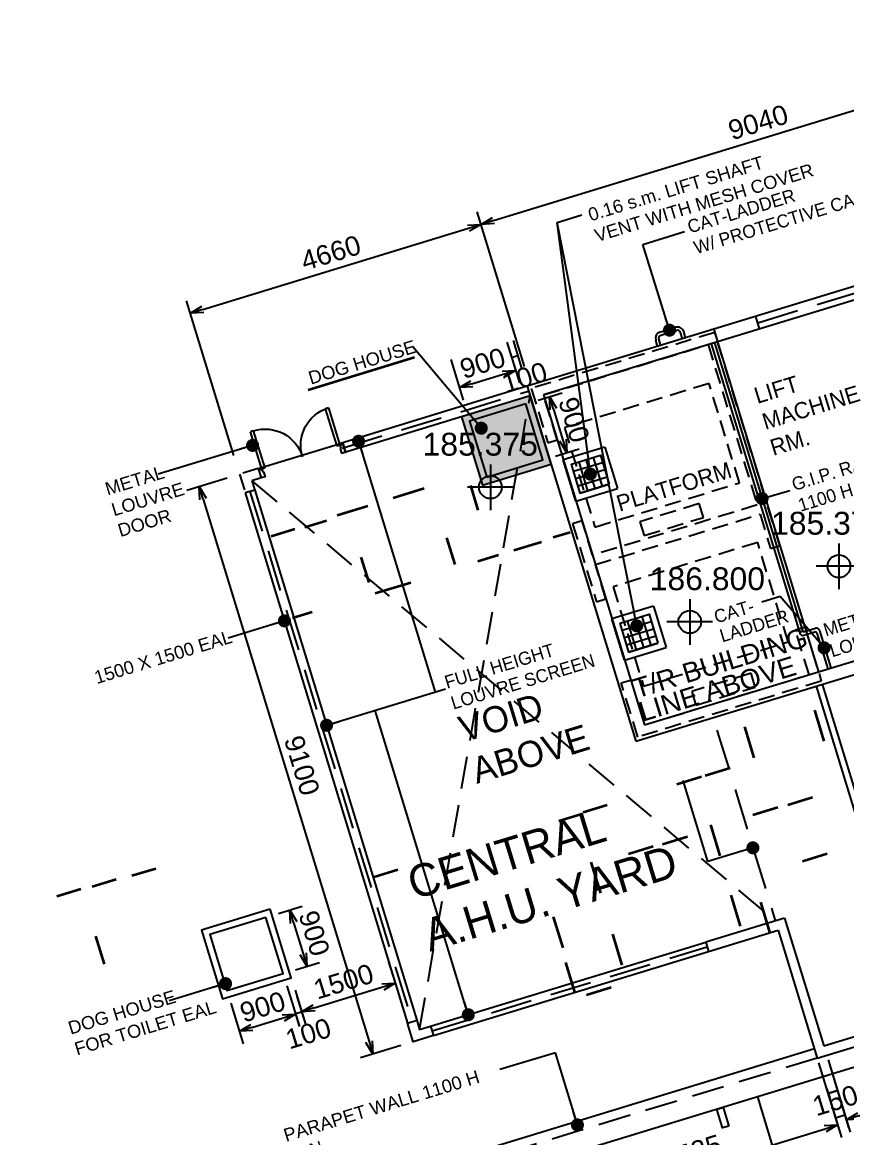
# Model space of a CAD drawing. Header units: millimetres. Extents: x 19735 to 121424, y -888 to 73156.
# Drawn here: x 47541 to 60177, y 45966 to 63067 of the extents above; entities that cross this region are included whole.
import ezdxf

# ---------------------------------------------------------------- set-up
doc = ezdxf.new("R2010")
doc.units = ezdxf.units.MM
doc.header["$LTSCALE"] = 1000
for name, pattern in [('DASHED', [0.75, 0.5, -0.25]), ('HIDDEN', [9.524999999999999, 6.35, -3.175]), ('HIDDENX2', [0.75, 0.5, -0.25])]:
    doc.linetypes.add(name, pattern=pattern)
doc.layers.get('0').update_dxf_attribs({"color": 8})
doc.layers.get('Defpoints').update_dxf_attribs({"color": 8})
doc.layers.add('COL-10(revJ)', color=8, linetype='Continuous', lineweight=35)
for name, color, linetype in [('COL-41 Rev h', 8, 'Continuous'), ('DLN030_2', 8, 'Continuous'), ('DLN032__', 8, 'Continuous'), ('DLN040__', 8, 'Continuous'), ('DLN041__', 8, 'Continuous'), ('DLN210__', 8, 'Continuous'), ('DLN220__', 8, 'Continuous'), ('DLN246__', 8, 'Continuous'), ('DLN280__', 8, 'Continuous'), ('DLN314__', 8, 'Continuous'), ('DLN325__', 8, 'Continuous'), ('DLN661__', 8, 'Continuous'), ('FITDOOR', 8, 'Continuous'), ('geometry', 8, 'Continuous'), ('LEVEL', 8, 'Continuous')]:
    doc.layers.add(name, color=color, linetype=linetype)
doc.styles.add('ROMANS', font='swissl.ttf')
doc.styles.get("Standard").update_dxf_attribs({"font": 'arial.ttf'})
doc.styles.add('SWIS721LT450', font='swissl.ttf')
doc.styles.add('SWIS721LT750', font='swissl.ttf')
doc.dimstyles.new('INTDIM', dxfattribs={"dimscale": 200, "dimtxt": 2.25, "dimasz": 1.5, "dimexe": 1, "dimexo": 0, "dimgap": 1, "dimtad": 1, "dimdec": 0, "dimrnd": 1, "dimzin": 1, "dimdsep": 46, "dimtxsty": 'SWIS721LT450', "dimcen": 1, "dimclrd": 1, "dimclre": 1, "dimclrt": 2, "dimaunit": 1, "dimadec": 3, "dimazin": 0, "dimtfac": 1, "dimtdec": 0, "dimtix": 1, "dimtmove": 2, "dimatfit": 0, "dimldrblk": 'DOT', "dimfxl": 1, "dimtolj": 1, "dimtzin": 0, "dimarcsym": 0})

# ---------------------------------------------------------------- blocks, each defined once
blk = doc.blocks.new('ELEX')
at = {"layer": 'DLN032__'}
for p, q in [((0, 0.5), (0, -0.5)), ((0.5, 0), (-0.5, 0))]:
    blk.add_line(p, q, dxfattribs=at)
blk.add_circle((0, 0), 0.25, dxfattribs=at)
at = {"layer": 'DLN032__', "style": 'ROMANS'}
blk.add_attdef('ELEX', (0.2567988680675626, 0.3535533905960619), '', height=0.5, dxfattribs=at)
blk = doc.blocks.new('DIMARR')
for p, q in [((-0.999999999996362, 0.25), (3.637978807091713e-12, 0)), ((-0.999999999996362, 0), (3.637978807091713e-12, 0)), ((3.637978807091713e-12, 0), (-0.999999999996362, -0.25))]:
    blk.add_line(p, q)
blk = doc.blocks.new('*D131')
at = {"layer": 'Defpoints', "color": 0, "transparency": 16777216}
for p in [(69425.44476593159, 70611.47818491826), (20952.22600463938, 56263.88471409783), (21084.23935200217, 55832.08851117816)]:
    blk.add_point(p, dxfattribs=at)
at = {"layer": 'DLN030_2', "lineweight": -2, "transparency": 16777216}
for p, q in [((69366.97042498992, 70802.73913611175), (69234.95707785134, 71234.53533829805)), ((69102.17046759953, 70984.8000461629), (21143.48695583286, 56322.35905503949)), ((21025.7650110605, 56023.34946237165), (20893.75166369771, 56455.14566529131))]:
    blk.add_line(p, q, dxfattribs=at)
at = {"layer": 'DLN030_2', "lineweight": -2, "transparency": 16777216, "xscale": 200, "yscale": 200, "zscale": 200}
for p, rotation in [((69293.43141879301, 71043.27438710457), 16.9999999991377), ((20952.22600463938, 56263.88471409783), 196.9999999991377)]:
    blk.add_blockref('DIMARR', p, dxfattribs=dict(at, rotation=rotation))
at = {"layer": 'DLN030_2', "transparency": 16777216, "insert": (45048.51508901232, 63896.64845802428), "char_height": 300, "attachment_point": 5, "rotation": 16.999999999137714, "style": 'SWIS721LT450'}
blk.add_mtext('\\A1;50550', dxfattribs=at)
blk = doc.blocks.new('*D86')
at = {"layer": 'Defpoints', "color": 0, "linetype": 'ByBlock', "transparency": 16777216}
for p in [(50871.23814867171, 56138.38143704597), (53531.82066166865, 47436.00815771626), (52913.5396672943, 47246.98068797326)]:
    blk.add_point(p, dxfattribs=at)
at = {"layer": 'DLN030_2', "linetype": 'ByBlock', "lineweight": -2, "transparency": 16777216}
for p, q in [((50679.97719747909, 56079.90709610142), (50061.69620310474, 55890.87962635844)), ((50311.43149524191, 55758.09301611038), (52855.06532634975, 47438.24163916588)), ((53340.55971047604, 47377.53381677172), (52722.27871610169, 47188.50634702873))]:
    blk.add_line(p, q, dxfattribs=at)
at = {"layer": 'DLN030_2', "linetype": 'ByBlock', "lineweight": -2, "transparency": 16777216, "xscale": 200, "yscale": 200, "zscale": 200}
for p, rotation in [((50252.95715429736, 55949.35396730297), 106.9999999999989), ((52913.5396672943, 47246.98068797326), 286.999999999999)]:
    blk.add_blockref('DIMARR', p, dxfattribs=dict(at, rotation=rotation))
at = {"layer": 'DLN030_2', "linetype": 'ByBlock', "transparency": 16777216, "insert": (51826.31731821781, 51672.48095034565), "char_height": 300, "attachment_point": 5, "rotation": 286.999999999999, "style": 'SWIS721LT450'}
blk.add_mtext('\\A1;9100', dxfattribs=at)
blk = doc.blocks.new('*D87')
at = {"layer": 'Defpoints', "color": 0, "linetype": 'ByBlock', "transparency": 16777216}
for p in [(51538.49088594555, 48483.41028240911), (50677.8166055793, 48220.27574815704), (51728.96095915003, 47860.4107447295)]:
    blk.add_point(p, dxfattribs=at)
at = {"layer": 'DLN030_2', "linetype": 'ByBlock', "lineweight": -2, "transparency": 16777216}
for p, q in [((51596.96522689045, 48292.14933121661), (51787.43530009494, 47669.149793537)), ((50736.2909465242, 48029.01479696455), (50926.76101972869, 47406.01525928492)), ((51059.54762997628, 47655.75055142233), (51537.70000795754, 47801.93640378459))]:
    blk.add_line(p, q, dxfattribs=at)
at = {"layer": 'DLN030_2', "linetype": 'ByBlock', "lineweight": -2, "transparency": 16777216, "xscale": 200, "yscale": 200, "zscale": 200}
for p, rotation in [((51728.96095915003, 47860.4107447295), 17.00000000010698), ((50868.28667878378, 47597.27621047742), 197.000000000107)]:
    blk.add_blockref('DIMARR', p, dxfattribs=dict(at, rotation=rotation))
at = {"layer": 'DLN030_2', "linetype": 'ByBlock', "transparency": 16777216, "insert": (51224.31019625891, 47971.91238502529), "char_height": 300, "attachment_point": 5, "rotation": 17.00000000010698, "style": 'SWIS721LT450'}
blk.add_mtext('\\A1;900', dxfattribs=at)
blk = doc.blocks.new('*D88')
at = {"layer": 'Defpoints', "color": 0, "linetype": 'ByBlock', "transparency": 16777216}
for p in [(51275.35635169347, 49344.08456277534), (51904.01987649089, 48595.16370978216), (51538.49088594555, 48483.41028240909)]:
    blk.add_point(p, dxfattribs=at)
at = {"layer": 'DLN030_2', "linetype": 'ByBlock', "lineweight": -2, "transparency": 16777216}
for p, q in [((51466.61730288596, 49402.55890372024), (51832.1462934313, 49514.31233109332)), ((51699.35968318371, 49264.57703895591), (51845.54553554598, 48786.42466097466)), ((51729.75183713805, 48541.884623354), (52095.28082768338, 48653.63805072707))]:
    blk.add_line(p, q, dxfattribs=at)
at = {"layer": 'DLN030_2', "linetype": 'ByBlock', "lineweight": -2, "transparency": 16777216, "xscale": 200, "yscale": 200, "zscale": 200}
for p, rotation in [((51640.88534223881, 49455.83799014841), 107.0000000001075), ((51904.01987649089, 48595.16370978216), 287.0000000001074)]:
    blk.add_blockref('DIMARR', p, dxfattribs=dict(at, rotation=rotation))
at = {"layer": 'DLN030_2', "linetype": 'ByBlock', "transparency": 16777216, "insert": (52015.52151678667, 49099.81447267326), "char_height": 300, "attachment_point": 5, "rotation": 287.00000000010743, "style": 'SWIS721LT450'}
blk.add_mtext('\\A1;900', dxfattribs=at)
blk = doc.blocks.new('*D89')
at = {"layer": 'Defpoints', "color": 0, "linetype": 'ByBlock', "transparency": 16777216}
for p in [(53097.81566595957, 48855.57453436684), (51663.35853201426, 48417.01697728528), (53256.56683198294, 48336.32286728859)]:
    blk.add_point(p, dxfattribs=at)
at = {"layer": 'DLN030_2', "linetype": 'ByBlock', "lineweight": -2, "transparency": 16777216}
for p, q in [((53156.29000690378, 48664.31358317412), (53315.04117292715, 48145.06191609587)), ((52013.37064923034, 47956.23965115125), (53065.30588079023, 48277.84852634439)), ((51721.83287295846, 48225.75602609257), (51880.58403898183, 47706.50435901433))]:
    blk.add_line(p, q, dxfattribs=at)
at = {"layer": 'DLN030_2', "linetype": 'ByBlock', "lineweight": -2, "transparency": 16777216, "xscale": 200, "yscale": 200, "zscale": 200}
for p, rotation in [((53256.56683198294, 48336.32286728859), 16.99999999989818), ((51822.10969803762, 47897.76531020704), 196.9999999998982)]:
    blk.add_blockref('DIMARR', p, dxfattribs=dict(at, rotation=rotation))
at = {"layer": 'DLN030_2', "linetype": 'ByBlock', "transparency": 16777216, "insert": (52465.02464230319, 48360.11299616992), "char_height": 300, "attachment_point": 5, "rotation": 16.999999999898183, "style": 'SWIS721LT450'}
blk.add_mtext('\\A1;1500', dxfattribs=at)
blk = doc.blocks.new('*D90')
at = {"layer": 'Defpoints', "color": 0, "linetype": 'ByBlock', "transparency": 16777216}
for p in [(51596.96522689046, 48292.14933121661), (51692.59570248656, 48321.38650168882), (51822.10969803842, 47897.7653102077)]:
    blk.add_point(p, dxfattribs=at)
at = {"layer": 'DLN030_2', "linetype": 'ByBlock', "lineweight": -2, "transparency": 16777216}
for p, q in [((51655.43956783502, 48100.888380024), (51784.95356338688, 47677.26718854289)), ((51751.07004343111, 48130.12555049622), (51880.58403898298, 47706.5043590151)), ((51726.47922244233, 47868.52813973549), (51822.10969803842, 47897.7653102077))]:
    blk.add_line(p, q, dxfattribs=at)
at = {"layer": 'DLN030_2', "linetype": 'ByBlock', "transparency": 16777216, "insert": (51924.89954098658, 47561.55488324714), "char_height": 300, "attachment_point": 5, "rotation": 17.000000000001183, "style": 'SWIS721LT450'}
blk.add_mtext('\\A1;100', dxfattribs=at)
blk = doc.blocks.new('*D91')
at = {"layer": 'Defpoints', "color": 0, "linetype": 'ByBlock', "transparency": 16777216}
for p in [(54572.77318584975, 59969.80010130034), (55298.37537142027, 57596.46229277397), (50842.0009782034, 56234.0119126292)]:
    blk.add_point(p, dxfattribs=at)
at = {"layer": 'DLN030_2', "linetype": 'ByBlock', "lineweight": -2, "transparency": 16777216}
for p, q in [((55239.90103047292, 57787.72324396571), (54514.29884490239, 60161.06105249209)), ((50307.65974382462, 58665.82406210295), (54381.51223465801, 59911.32576035298)), ((50783.52663725604, 56425.27286382095), (50057.92445168551, 58798.61067234733))]:
    blk.add_line(p, q, dxfattribs=at)
at = {"layer": 'DLN030_2', "linetype": 'ByBlock', "lineweight": -2, "transparency": 16777216, "xscale": 200, "yscale": 200, "zscale": 200}
for p, rotation in [((54572.77318584975, 59969.80010130034), 17.00000000084227), ((50116.39879263287, 58607.34972115559), 197.0000000008423)]:
    blk.add_blockref('DIMARR', p, dxfattribs=dict(at, rotation=rotation))
at = {"layer": 'DLN030_2', "linetype": 'ByBlock', "transparency": 16777216, "insert": (52270.2723665302, 59531.64381864884), "char_height": 300, "attachment_point": 5, "rotation": 17.000000000842274, "style": 'SWIS721LT450'}
blk.add_mtext('\\A1;4660', dxfattribs=at)
blk = doc.blocks.new('*D92')
at = {"layer": 'Defpoints', "color": 0, "linetype": 'ByBlock', "transparency": 16777216}
for p in [(63217.76817986829, 62612.84031202881), (63943.37036540404, 60239.50250349181), (55298.37537142028, 57596.46229277396)]:
    blk.add_point(p, dxfattribs=at)
at = {"layer": 'DLN030_2', "linetype": 'ByBlock', "lineweight": -2, "transparency": 16777216}
for p, q in [((63884.89602445949, 60430.76345468441), (63159.29383892373, 62804.10126322141)), ((54764.03413707713, 60028.27444225553), (63026.50722867569, 62554.36597108425)), ((55239.90103047572, 57787.72324396657), (54514.29884493996, 60161.06105250357))]:
    blk.add_line(p, q, dxfattribs=at)
at = {"layer": 'DLN030_2', "linetype": 'ByBlock', "lineweight": -2, "transparency": 16777216, "xscale": 200, "yscale": 200, "zscale": 200}
for p, rotation in [((63217.76817986829, 62612.84031202881), 17.00000000000291), ((54572.77318588452, 59969.80010131097), 197.0000000000029)]:
    blk.add_blockref('DIMARR', p, dxfattribs=dict(at, rotation=rotation))
at = {"layer": 'DLN030_2', "linetype": 'ByBlock', "transparency": 16777216, "insert": (58820.95706016888, 61534.38911409186), "char_height": 300, "attachment_point": 5, "rotation": 17.00000000000291, "style": 'SWIS721LT450'}
blk.add_mtext('\\A1;9040', dxfattribs=at)
blk = doc.blocks.new('*D77')
at = {"layer": 'Defpoints', "color": 0, "transparency": 16777216}
for p in [(63657.67798341776, 48518.836785813), (63996.47590622304, 47410.67871286883), (59832.45895956575, 47349.34996692157)]:
    blk.add_point(p, dxfattribs=at)
at = {"layer": 'DLN030_2', "lineweight": -2, "transparency": 16777216}
for p, q in [((63716.15232436233, 48327.57583462039), (64054.95024716762, 47219.41776167623)), ((60362.51783356363, 46299.66623492197), (63805.21495503045, 47352.20437192426)), ((59890.93330051032, 47158.08901572896), (60229.7312233156, 46049.93094278479))]:
    blk.add_line(p, q, dxfattribs=at)
at = {"layer": 'DLN030_2', "lineweight": -2, "transparency": 16777216, "xscale": 200, "yscale": 200, "zscale": 200}
for p, rotation in [((63996.47590622304, 47410.67871286883), 17.00000000000727), ((60171.25688237103, 46241.19189397739), 197.0000000000072)]:
    blk.add_blockref('DIMARR', p, dxfattribs=dict(at, rotation=rotation))
at = {"layer": 'DLN030_2', "transparency": 16777216, "insert": (62009.55277158949, 47069.00421084507), "char_height": 300, "attachment_point": 5, "rotation": 17.000000000007265, "style": 'SWIS721LT450'}
blk.add_mtext('\\A1;4000', dxfattribs=at)
blk = doc.blocks.new('*D79')
at = {"layer": 'Defpoints', "color": 0, "transparency": 16777216}
for p in [(59689.01324617131, 47305.49421121311), (59832.45895956572, 47349.34996692152), (60148.6876184025, 46315.01263012608)]:
    blk.add_point(p, dxfattribs=at)
at = {"layer": 'DLN030_2', "lineweight": -2, "transparency": 16777216}
for p, q in [((59747.48758711589, 47114.23326002052), (60063.71624595267, 46079.89592322506)), ((59890.9333005103, 47158.08901572893), (60207.16195934708, 46123.75167893348)), ((60005.24190500809, 46271.15687441766), (60148.6876184025, 46315.01263012608))]:
    blk.add_line(p, q, dxfattribs=at)
at = {"layer": 'DLN030_2', "transparency": 16777216, "insert": (60002.65113899772, 46536.15365969382), "char_height": 300, "attachment_point": 5, "rotation": 17.000000000008843, "style": 'SWIS721LT450'}
blk.add_mtext('\\A1;150', dxfattribs=at)
blk = doc.blocks.new('*D80')
at = {"layer": 'Defpoints', "color": 0, "transparency": 16777216}
for p in [(59813.27122067828, 46899.06468992982), (60038.77510790371, 46161.47470992055), (55485.9979694148, 45576.08448996251)]:
    blk.add_point(p, dxfattribs=at)
at = {"layer": 'DLN030_2', "lineweight": -2, "transparency": 16777216}
for p, q in [((59871.74556162285, 46707.80373873722), (60097.24944884829, 45970.21375872795)), ((55902.76280783283, 44896.96885089781), (59847.51415671111, 46103.00036897598)), ((55544.47231035937, 45384.82353876991), (55769.97619758481, 44647.23355876064))]:
    blk.add_line(p, q, dxfattribs=at)
at = {"layer": 'DLN030_2', "lineweight": -2, "transparency": 16777216, "xscale": 200, "yscale": 200, "zscale": 200}
for p, rotation in [((60038.77510790371, 46161.47470992055), 17.00000000000844), ((55711.50185664023, 44838.49450995323), 197.0000000000084)]:
    blk.add_blockref('DIMARR', p, dxfattribs=dict(at, rotation=rotation))
at = {"layer": 'DLN030_2', "transparency": 16777216, "insert": (57800.82485956439, 45743.05351735885), "char_height": 300, "attachment_point": 5, "rotation": 17.00000000000845, "style": 'SWIS721LT450'}
blk.add_mtext('\\A1;4525', dxfattribs=at)
blk = doc.blocks.new('DR1CL3')
at = {"layer": 'FITDOOR'}
for p, q in [((0, 0), (0, -37.5)), ((50, 0), (0, 0)), ((50, 0), (50, -50)), ((12, -37.5), (0, -37.5)), ((12, -87.5), (0, -87.5)), ((0, -87.5), (0, -125)), ((62.5, -125), (0, -125)), ((62.5, -50), (50, -50)), ((62.5, -50), (62.5, -125))]:
    blk.add_line(p, q, dxfattribs=at)
blk = doc.blocks.new('DR1CD')
at = {"layer": 'FITDOOR'}
for p, q in [((0, 1), (45, 1)), ((0, 1), (0, 0)), ((45, 0), (45, 1)), ((0, 0), (45, 0))]:
    blk.add_line(p, q, dxfattribs=at)
blk = doc.blocks.new('DR2M')
at = {"layer": 'FITDOOR'}
for centre, start, end in [((0, 0), 0, 90), ((1, 0), 90, 180)]:
    blk.add_arc(centre, 0.5, start, end, dxfattribs=at)
blk = doc.blocks.new('DR1AD')
at = {"layer": 'FITDOOR'}
for p, q in [((-45, 1), (0, 1)), ((-45, 1), (-45, 0)), ((0, 0), (0, 1)), ((-45, 0), (0, 0))]:
    blk.add_line(p, q, dxfattribs=at)
blk = doc.blocks.new('DR1CR3')
at = {"layer": 'FITDOOR'}
for p, q in [((-50, 0), (0, 0)), ((-50, 0), (-50, -50)), ((0, 0), (0, -37.5)), ((-62.5, -50), (-62.5, -125)), ((-62.5, -50), (-50, -50)), ((-62.5, -125), (0, -125)), ((-12, -37.5), (0, -37.5)), ((-12, -87.5), (0, -87.5)), ((0, -87.5), (0, -125))]:
    blk.add_line(p, q, dxfattribs=at)
blk = doc.blocks.new('314')
at = {"layer": 'DLN314__'}
blk.add_lwpolyline([(649.9999999911233, -600), (549.9999999911088, -600), (549.9999999911524, -300), (649.9999999911524, -300)], close=True, dxfattribs=at)
blk = doc.blocks.new('*D23')
at = {"layer": 'Defpoints', "color": 0, "linetype": 'ByBlock', "transparency": 16777216}
for p in [(54910.4524981609, 58352.25529557183), (54049.77821779465, 58089.12076131976), (55100.9225713654, 57729.25575789217)]:
    blk.add_point(p, dxfattribs=at)
at = {"layer": 'DLN030_2', "linetype": 'ByBlock', "lineweight": -2, "transparency": 16777216}
for p, q in [((54968.9268391058, 58160.99434437933), (55159.39691231031, 57537.99480669967)), ((54108.25255873955, 57897.85981012727), (54298.72263194406, 57274.86027244759)), ((54431.50924219165, 57524.595564585), (54909.6616201729, 57670.78141694727))]:
    blk.add_line(p, q, dxfattribs=at)
at = {"layer": 'DLN030_2', "linetype": 'ByBlock', "lineweight": -2, "transparency": 16777216, "xscale": 200, "yscale": 200, "zscale": 200}
for p, rotation in [((55100.9225713654, 57729.25575789217), 17.00000000010698), ((54240.24829099915, 57466.12122364009), 197.000000000107)]:
    blk.add_blockref('DIMARR', p, dxfattribs=dict(at, rotation=rotation))
at = {"layer": 'DLN030_2', "linetype": 'ByBlock', "transparency": 16777216, "insert": (54596.27180847429, 57840.75739818797), "char_height": 300, "attachment_point": 5, "rotation": 17.00000000010698, "style": 'SWIS721LT450'}
blk.add_mtext('\\A1;900', dxfattribs=at)
blk = doc.blocks.new('*D24')
at = {"layer": 'Defpoints', "color": 0, "linetype": 'ByBlock', "transparency": 16777216}
for p in [(55257.36038189426, 57217.57073569734), (55886.02390669165, 56468.64988270417), (55520.49491614634, 56356.8964553311)]:
    blk.add_point(p, dxfattribs=at)
at = {"layer": 'DLN030_2', "linetype": 'ByBlock', "lineweight": -2, "transparency": 16777216}
for p, q in [((55448.62133308676, 57276.04507664225), (55814.15032363207, 57387.79850401531)), ((55681.36371338448, 57138.06321187791), (55827.54956574675, 56659.91083389666)), ((55711.75586733884, 56415.37079627601), (56077.28485788415, 56527.12422364907))]:
    blk.add_line(p, q, dxfattribs=at)
at = {"layer": 'DLN030_2', "linetype": 'ByBlock', "lineweight": -2, "transparency": 16777216, "xscale": 200, "yscale": 200, "zscale": 200}
for p, rotation in [((55622.88937243957, 57329.32416307041), 107.0000000001075), ((55886.02390669165, 56468.64988270417), 287.0000000001074)]:
    blk.add_blockref('DIMARR', p, dxfattribs=dict(at, rotation=rotation))
at = {"layer": 'DLN030_2', "linetype": 'ByBlock', "transparency": 16777216, "insert": (55997.52554698745, 56973.30064559527), "char_height": 300, "attachment_point": 5, "rotation": 287.00000000010743, "style": 'SWIS721LT450'}
blk.add_mtext('\\A1;900', dxfattribs=at)
blk = doc.blocks.new('*D25')
at = {"layer": 'Defpoints', "color": 0, "linetype": 'ByBlock', "transparency": 16777216}
for p in [(54910.45249816131, 58352.25529557196), (55006.08297375739, 58381.49246604416), (55135.59696930927, 57957.87127456302)]:
    blk.add_point(p, dxfattribs=at)
at = {"layer": 'DLN030_2', "linetype": 'ByBlock', "lineweight": -2, "transparency": 16777216}
for p, q in [((54968.92683910586, 58160.99434437935), (55098.44083465773, 57737.3731528982)), ((55064.55731470195, 58190.23151485156), (55194.07131025382, 57766.61032337041)), ((55039.96649371318, 57928.6341040908), (55135.59696930927, 57957.87127456302))]:
    blk.add_line(p, q, dxfattribs=at)
at = {"layer": 'DLN030_2', "linetype": 'ByBlock', "transparency": 16777216, "insert": (55238.38681225748, 57621.66084760248), "char_height": 300, "attachment_point": 5, "rotation": 17.000000000001183, "style": 'SWIS721LT450'}
blk.add_mtext('\\A1;100', dxfattribs=at)

msp = doc.modelspace()

# ---------------------------------------------------------------- hatches: boundary and pattern name
at = {"layer": 'COL-41 Rev h', "linetype": 'ByBlock'}
h = msp.add_hatch(color=256, dxfattribs=at)
h.dxf.hatch_style = 1
h.paths.add_polyline_path([(55323.75368701808, 57342.43838176606), (54271.81845545933, 57020.8295065691), (54593.42733065628, 55968.89427501036), (55645.36256221506, 56290.5031502073)])

# ---------------------------------------------------------------- linework, layer by layer
at = {"layer": 'COL-10(revJ)', "linetype": 'ByBlock'}
for p, q in [((53226.79541496861, 55777.01472068496), (53702.1859213948, 55922.35618417362)), ((54528.9526294323, 55589.36623104839), (54413.59651224288, 55966.6790890156)), ((52366.02901852674, 55508.75913527502), (52836.72807659897, 55652.6662790614)), ((51871.20623453135, 55326.91929763636), (52202.11164425268, 55428.08723404883)), ((51357.51003056434, 55190.23816092709), (51716.3914390928, 55299.95921851934)), ((55676.09764646973, 55170.96283986531), (55937.09184107587, 55250.75677283901)), ((54173.31473210944, 54752.25910295808), (54047.99094014721, 55162.17475605605)), ((55074.51068524802, 54971.76058291111), (55498.61186053422, 55101.42132423879)), ((54523.36623967021, 54803.25881598246), (54840.28364999329, 54900.15019180664)), ((52856.0529594343, 54476.87290740385), (52736.42498162766, 54868.15839185668)), ((52950.92364618047, 54312.32909342601), (53496.22536772904, 54479.04456035563)), ((51680.40609781393, 53934.07867445292), (51983.36429062548, 54026.70228919468)), ((59834.33728717848, 52044.28302292484), (59689.31346521653, 52518.6345707318)), ((58761.46931237903, 51790.67976215536), (58616.44549041709, 52265.03130996232)), ((57571.78895603567, 51385.53084992354), (57951.22063529138, 51501.53475578939)), ((58010.30985910278, 51519.60014445212), (58389.74153835849, 51635.60405031797)), ((59273.90908034692, 51069.57046243596), (59653.34075960262, 51185.57436830182)), ((56139.48613506778, 50956.17043388634), (56505.2133602565, 51067.98446767132)), ((58741.00491689988, 50917.17187436326), (59120.43659615559, 51033.17578022911)), ((55764.99886468648, 50824.97899198159), (56130.7260898752, 50936.79302576656)), ((58238.02739951714, 50286.80653536136), (58093.0035775552, 50761.15808316832)), ((57356.03887787384, 50467.42885102945), (57735.47055712955, 50583.4327568953)), ((56832.77664817222, 50317.97809793131), (57212.20832742793, 50433.98200379717)), ((59500.9325722358, 50206.26048188062), (59880.36425149151, 50322.26438774647)), ((56407.90983617496, 49714.18203737131), (56262.88601421301, 50188.53358517827)), ((49219.05861253887, 49983.53357789851), (49584.78583772758, 50095.34761168349)), ((52933.07005035355, 49966.77587848715), (53298.79727554227, 50078.58991227212)), ((48070.35216501578, 49668.30717366374), (48436.0793902045, 49780.12120744872)), ((48611.51140966489, 49817.62781233154), (48977.23863485361, 49929.44184611651)), ((58551.98182186317, 49207.71688838111), (58406.95799990122, 49682.06843618806)), ((59003.86618014799, 49101.35635767166), (58858.84235818604, 49575.70790547862)), ((55828.88138515224, 48878.82844506348), (55683.85756319029, 49353.17999287043)), ((56736.8795966498, 48609.65582404324), (56591.85577468785, 49084.0073718502)), ((48800.87221029993, 48624.96752827385), (48668.47099870261, 49058.03237791743)), ((56016.4104790289, 48179.80164388183), (55871.38665706695, 48654.15319168878)), ((56187.28243059757, 48155.91173031159), (56566.71410985327, 48271.91563617744))]:
    msp.add_line(p, q, dxfattribs=at)
msp.add_lwpolyline([(51920.00344991904, 57431.92776123175), (53553.06718524011, 57934.28082309058)], dxfattribs=at)
at = {"layer": 'DLN030_2', "linetype": 'ByBlock'}
for points in [[(55323.75368701808, 57342.43838176606), (54271.81845545933, 57020.8295065691), (54593.42733065628, 55968.89427501036), (55645.36256221506, 56290.5031502073)], [(55257.36038189426, 57217.57073569736), (54396.68610152804, 56954.43620144531), (54659.8206357801, 56093.76192107906), (55520.49491614634, 56356.8964553311)], [(51341.74965681728, 49468.95220884405), (50289.81442525853, 49147.34333364708), (50611.42330045548, 48095.40810208835), (51663.35853201426, 48417.01697728529)], [(51275.35635169347, 49344.08456277534), (50414.68207132725, 49080.95002852329), (50677.8166055793, 48220.27574815704), (51538.49088594555, 48483.41028240909)]]:
    msp.add_lwpolyline(points, close=True, dxfattribs=at)
at = {"layer": 'DLN210__'}
for p, q in [((60434.2799389178, 59062.09672031098), (58139.14852453918, 58360.40462899481)), ((60492.75427985923, 58870.83576911744), (58197.622865481, 58169.14367780137)), ((58843.1285758158, 58366.49457849451), (58784.65423487422, 58557.75552968802)), ((55279.79730411062, 57486.21323188989), (52420.45185332892, 56612.0235986965)), ((55323.65305982153, 57342.7675184954), (52464.30760903835, 56468.57788530175)), ((51158.12957539871, 56226.09294853804), (52449.14099594516, 56620.79474992123)), ((52449.1409959483, 56620.79474991114), (52492.99675165706, 56477.3490365184)), ((50958.94966006982, 55851.4900103181), (53444.10915025197, 47722.8995845052)), ((51102.3953734745, 55895.34576599304), (53587.55486365735, 47766.75534017786)), ((59707.11304877348, 52889.79339714038), (61260.40056797945, 47809.21884774942)), ((59802.74352436927, 52919.03056761405), (61356.03104357563, 47838.45601822202)), ((59225.78767226283, 49333.68233555983), (58016.06792548638, 48963.83389284515)), ((59225.78767226277, 49333.6823355598), (59825.14966694913, 47373.2575858211)), ((58059.92368115361, 48820.38817957838), (59126.19771458201, 49146.3808664401)), ((59126.19771458201, 49146.38086644009), (59725.55970926317, 47185.9561167182)), ((53798.76395168401, 47674.47467515652), (58016.0679254452, 48963.83389297286)), ((58016.06792548443, 48963.83389284455), (58059.92368115361, 48820.38817957838)), ((53842.61970735503, 47531.02896175064), (58059.92368115361, 48820.38817957838)), ((59681.70395355475, 47329.40183011266), (26784.82611789951, 37271.81695155098))]:
    msp.add_line(p, q, dxfattribs=at)
at = {"layer": 'DLN210__', "linetype": 'HIDDEN', "ltscale": 0.1}
msp.add_line((58187.68454237389, 52216.11913312841), (59082.34195885532, 49289.82657978532), dxfattribs=at)
at = {"layer": 'DLN210__', "linetype": 'DASHED'}
msp.add_line((59725.55970926317, 47185.95611671823), (26685.23616021352, 37084.5154824481), dxfattribs=at)
at = {"layer": 'DLN210__'}
for points in [[(20200.06459329956, 57270.46479744832), (69354.12904979817, 72298.37042020101), (75640.12070133867, 51737.81816699693), (26486.05624484147, 36709.91254424235)], [(53444.10915026288, 47722.89958446945), (53587.55486365735, 47766.75534017786), (53631.41061935476, 47623.30962681922), (53798.76395168401, 47674.47467515655), (53842.61970735663, 47531.02896175113), (53531.8206616688, 47436.00815771628)]]:
    msp.add_lwpolyline(points, close=True, dxfattribs=at)
at = {"layer": 'DLN220__', "linetype": 'HIDDENX2', "ltscale": 0.5}
for p, q in [((58153.76710977852, 58312.58939118119), (55342.23112723387, 57453.01657933999)), ((59153.67833987849, 55042.02712584988), (58153.76710977852, 58312.58939118119)), ((55529.53259633797, 57353.42662164199), (58054.17715208577, 58125.28792209292)), ((58054.17715209171, 58125.28792207353), (58805.57243319355, 55667.58469923766)), ((55342.23112723387, 57453.01657933999), (55596.59451033339, 56621.03144163926)), ((55740.04022372856, 56664.88719734558), (55529.53259633809, 57353.42662164199)), ((55596.59451033339, 56621.03144163926), (55740.04022372856, 56664.88719734558)), ((51158.12957542502, 56226.09294845193), (50871.23814867016, 56138.38143704551)), ((50871.23814865229, 56138.38143710932), (50958.94966006982, 55851.4900103181)), ((51158.12957539894, 56226.09294853731), (51201.98533110828, 56082.64723514311)), ((51201.98533116204, 56082.64723496918), (51058.53961780226, 56038.79147926916)), ((51058.53961780226, 56038.79147926916), (51102.3953734745, 55895.34576599304)), ((51102.3953734745, 55895.34576599304), (50958.94965999604, 55851.49001029806)), ((58805.57243319355, 55667.58469923766), (56280.92787743999, 54895.72339880615)), ((56120.12343985004, 55421.69101458811), (55976.67772645502, 55377.83525888182)), ((56280.92787743999, 54895.72339880615), (56120.12343985004, 55421.69101458811)), ((56324.7836331484, 54752.27768541168), (58849.42818887952, 55524.13898591665)), ((58849.42818887952, 55524.13898591665), (59010.23262648469, 54998.1713701394)), ((55976.67772645502, 55377.83525888182), (56342.14235735983, 54182.4543139239)), ((56485.5880707536, 54226.31006963438), (56324.7836331484, 54752.27768541168)), ((56342.14235735983, 54182.4543139239), (56485.5880707536, 54226.31006963438)), ((59390.31584264241, 53754.97518739299), (59533.76155603626, 53798.83094310353)), ((59600.82347005287, 53066.43576310284), (59390.31584264241, 53754.97518739299)), ((59533.76155603626, 53798.83094310353), (59788.12494370564, 52966.84580681012)), ((57076.17891432186, 52294.57446259784), (59600.8234700529, 53066.43576310285)), ((56976.58895663852, 52107.27299349351), (56722.22557351754, 52939.25813117748)), ((59788.12494370564, 52966.84580681012), (56976.58895663852, 52107.27299349351))]:
    msp.add_line(p, q, dxfattribs=at)
at = {"layer": 'DLN220__'}
for p, q in [((58149.80760449548, 58154.52508547475), (59499.10304600584, 53741.17864402827)), ((58197.62284176816, 58169.14367054939), (59744.26918799018, 53110.29152020244)), ((58101.99236669707, 58139.90650023936), (59458.59710099695, 53702.65243980168)), ((55991.72409663386, 56183.69670429596), (56436.40580793605, 56319.64954692444)), ((56068.90631385655, 56328.8553428658), (56204.85915659009, 55884.17363135445)), ((56180.07674173439, 56362.84355354917), (56316.02958446795, 55918.16184203781)), ((56291.24716961225, 56396.83176423252), (56427.20001234578, 55952.15005272116)), ((56025.71230732587, 56072.52627638998), (56470.39401862807, 56208.47911901846)), ((56059.70051800062, 55961.35584854028), (56504.38222930282, 56097.30869116876)), ((59010.23262648469, 54998.1713701394), (59153.67833987849, 55042.02712584988)), ((56737.27194371221, 53745.11957660107), (57181.95365501441, 53881.07241922955)), ((56814.45416093491, 53890.27821517091), (56950.40700366844, 53445.59650365956)), ((56925.62458881275, 53924.26642585428), (57061.57743154631, 53479.58471434293)), ((57036.79501669061, 53958.25463653763), (57172.74785942414, 53513.57292502627)), ((56771.26015440423, 53633.94914869509), (57215.94186570642, 53769.90199132358)), ((59521.03092395181, 53669.455787502), (59688.38425663671, 53720.62083595082)), ((59530.31995748323, 53724.58031787843), (59697.67329016812, 53775.74536632722)), ((59719.60116811412, 53704.02250980097), (59887.71490138398, 53154.14727591292)), ((59760.10711312298, 53742.54871402753), (59935.53013918189, 53168.76586114978)), ((56805.24836507898, 53522.77872084539), (57249.93007638118, 53658.73156347387)), ((56722.22557351754, 52939.25813117748), (56865.67128691128, 52983.11388688799))]:
    msp.add_line(p, q, dxfattribs=at)
at = {"layer": 'DLN220__', "linetype": 'DASHED'}
for p, q in [((53631.41061935479, 47623.30962681915), (55323.75368701808, 57342.43838176606)), ((51058.53961780226, 56038.79147926917), (59082.3419588431, 49289.82657982529))]:
    msp.add_line(p, q, dxfattribs=at)
at = {"layer": 'DLN220__', "ltscale": 0.03}
for p, q in [((56468.8109026256, 56555.68762094689), (55832.86823991036, 56361.26043730675)), ((56468.8109026256, 56555.68762094689), (56663.23808626614, 55919.74495823176)), ((56027.29542355052, 55725.31777459096), (55832.86823991036, 56361.26043730675)), ((56402.41759750152, 56430.8199748785), (56538.37044019757, 55986.13826335577)), ((56093.68872867482, 55850.18542065964), (56538.37044019757, 55986.13826335577)), ((56027.29542355052, 55725.31777459096), (56663.23808626614, 55919.74495823176)), ((57214.35874970396, 54117.110493252), (56578.41608698871, 53922.68330961186)), ((57214.35874970396, 54117.110493252), (57408.78593334449, 53481.16783053688)), ((56772.84327062887, 53286.74064689608), (56578.41608698871, 53922.68330961186)), ((57147.96544457988, 53992.24284718362), (57283.91828727593, 53547.56113566089)), ((56839.23657575318, 53411.60829296475), (57283.91828727593, 53547.56113566089)), ((56772.84327062887, 53286.74064689608), (57408.78593334449, 53481.16783053688))]:
    msp.add_line(p, q, dxfattribs=at)
at = {"layer": 'DLN220__', "linetype": 'ByBlock'}
for p, q in [((59725.55970926317, 47185.9561167182), (68332.30251292863, 49817.30145922364)), ((59825.14966694913, 47373.2575858211), (63650.36869079976, 48542.74440471218))]:
    msp.add_line(p, q, dxfattribs=at)
at = {"layer": 'DLN220__'}
for points in [[(56538.37043997679, 55986.13826328803), (56093.68872867462, 55850.18542065957), (55957.73588597869, 56294.86713218244), (56402.41759728083, 56430.81997481087)], [(57283.91828705514, 53547.56113559314), (56839.23657575298, 53411.60829296469), (56703.28373305705, 53856.29000448755), (57147.96544435919, 53992.24284711599)]]:
    msp.add_lwpolyline(points, close=True, dxfattribs=at)
for centre, radius, start, end in [((59506.41233871497, 53717.27102529994), 50, 197.0000003140272, 287.0000000008954), ((59523.01066486481, 53748.4879367774), 25, 197.0000003140272, 287.0000000008954), ((59695.69354925513, 53696.71321705185), 25, 17.00000031402718, 107.0000000008954), ((59712.29187540496, 53727.93012852928), 50, 17.00000031402718, 107.0000000008954)]:
    msp.add_arc(centre, radius, start, end, dxfattribs=at)
at = {"layer": 'DLN246__'}
for p, q in [((57315.63037887508, 58317.76821643128), (57554.7065678659, 58390.86114261173)), ((57330.24896411116, 58269.95297863313), (57569.32515310198, 58343.04590481359)), ((57708.81138440744, 58228.83736188868), (57679.57421393525, 58324.46783748503)), ((57278.47424422314, 58097.27009476639), (57249.23707375095, 58192.90057036274)), ((57326.28948202128, 58111.8886800025), (57297.05231154907, 58207.51915559888)), ((57660.99614660845, 58214.21877665514), (57631.75897613626, 58309.84925225155))]:
    msp.add_line(p, q, dxfattribs=at)
for centre, radius, start, end in [((57344.86754934724, 58222.13774083493), 100, 106.9999999992327, 196.9999999992307), ((57583.94373833809, 58295.2306670154), 100, 16.99999999923076, 106.9999999992327), ((57583.94373833806, 58295.23066701543), 50, 16.99999999923076, 106.9999999992327), ((57344.86754934724, 58222.13774083499), 50, 106.9999999992327, 196.9999999992307)]:
    msp.add_arc(centre, radius, start, end, dxfattribs=at)
at = {"layer": 'DLN280__', "linetype": 'HIDDEN', "ltscale": 0.1}
for p, q in [((58813.8914053499, 58462.1250540753), (60343.97901489412, 58929.91978162059)), ((52442.37973119137, 56540.30074197368), (55301.72518196098, 57414.49037520922)), ((51030.67251677193, 55873.41788815674), (53515.83200695935, 47744.82746232342)), ((53820.69182952032, 47602.75181845384), (58037.9958032994, 48892.11103627563))]:
    msp.add_line(p, q, dxfattribs=at)
at = {"layer": 'DLN280__'}
for p, q in [((58139.14852453982, 58360.40462899283), (55279.79730411062, 57486.21323188989)), ((58139.14852453924, 58360.40462899477), (58197.622865481, 58169.14367780139)), ((58197.62286548167, 58169.14367779933), (55529.53259625168, 57353.42662163979)), ((55279.79730411062, 57486.21323188989), (56943.3923040777, 52044.83917045881)), ((55529.53259625168, 57353.42662163979), (57076.17891432186, 52294.57446259783)), ((57076.17891432183, 52294.57446259781), (61322.17780408835, 53592.70659670693)), ((56943.3923040777, 52044.83917045881), (61380.6521450357, 53401.44564551518))]:
    msp.add_line(p, q, dxfattribs=at)
at = {"layer": 'DLN661__', "linetype": 'HIDDENX2', "ltscale": 0.5}
for points in [[(56317.06714615306, 55328.1860599191), (58533.78157049745, 56005.90367147335), (58067.7410731791, 57530.25345244617), (55851.02664883471, 56852.53584089185)], [(57071.75546562766, 55199.19946990948), (57980.24498378941, 55476.95258939522), (57915.92320874638, 55687.3396357203), (57007.43369058448, 55409.58651623456)], [(57062.61499321698, 52889.60893222466), (59279.32941751713, 53567.3265437654), (58813.28892017911, 55091.67632480268), (56596.57449587896, 54413.95871326196)], [(57867.00650250951, 52598.0505337012), (58775.49602067114, 52875.80365318694), (58711.17424562814, 53086.19069951202), (57802.68472746639, 52808.43758002628)]]:
    msp.add_lwpolyline(points, close=True, dxfattribs=at)
at = {"layer": 'geometry', "linetype": 'Continuous'}
msp.add_line((58809.14412895041, 46592.11825137502), (59576.64958171612, 44081.72103149551), dxfattribs=at)

# ---------------------------------------------------------------- block references
at = {"layer": 'DLN032__'}
ref = msp.add_blockref('ELEX', (54716.61181770453, 55939.77735796151), dxfattribs=dict(at, xscale=700, yscale=700, zscale=700))
ref.add_attrib('ELEX', '185.375', (53676.42893496407, 56423.45956877573), dxfattribs={"layer": 'LEVEL', "height": 350, "style": 'ROMANS'})
ref = msp.add_blockref('ELEX', (60058.12127091108, 54728.23429873895), dxfattribs=dict(at, xscale=700, yscale=700, zscale=700))
ref.add_attrib('ELEX', '185.375', (59017.93838817063, 55211.91650955317), dxfattribs={"layer": 'LEVEL', "height": 350, "style": 'ROMANS'})
ref = msp.add_blockref('ELEX', (57772.67092632577, 53874.66090182979), dxfattribs=dict(at, xscale=700, yscale=700, zscale=700))
ref.add_attrib('ELEX', '186.800', (57158.01807381895, 54360.30744187213), dxfattribs={"layer": 'LEVEL', "height": 350, "style": 'ROMANS'})
at = {"layer": 'DLN210__', "xscale": -1, "rotation": 16.99999999952784}
msp.add_blockref('DR1CR3', (51165.43886801619, 56202.185329638), dxfattribs=at)
at = {"layer": 'DLN314__', "rotation": 16.99999999999628}
msp.add_blockref('314', (57573.87977683249, 46528.12154550772), dxfattribs=at)
at = {"layer": 'DLN325__', "xscale": -1200.000000000006, "yscale": 1200.000000000013, "zscale": 1200, "rotation": 17.00000000000465}
msp.add_blockref('DR2M', (52408.63505076601, 56582.26854577623), dxfattribs=at)
at = {"layer": 'DLN325__', "xscale": -1, "yscale": 600, "rotation": 16.99999999952784}
for name, p in [('DR1CD', (52408.63505076601, 56582.26854577623)), ('DR1AD', (51213.25410581411, 56216.80391487484))]:
    msp.add_blockref(name, p, dxfattribs=at)
at = {"layer": 'DLN325__', "xscale": -1, "rotation": 16.99999999952784}
msp.add_blockref('DR1CL3', (52456.45028856392, 56596.88713101307), dxfattribs=at)

# ---------------------------------------------------------------- texts
at = {"layer": 'DLN040__', "style": 'SWIS721LT750'}
for s, p in [('T/R BUILDING ', (56957.17582886278, 52698.41759232256)), ('LINE ABOVE', (57047.58331671952, 52341.57919328353))]:
    msp.add_text(s, height=299.9999999999999, rotation=17.00000000045302, dxfattribs=at).set_placement(p)
at = {"layer": 'DLN040__', "char_height": 200, "attachment_point": 1}
for s, insert, width, rotation in [('{\\fSwis721 Lt BT|b0|i0|c0|p34;0.16 s.m. LIFT SHAFT VENT WITH MESH COVER}', (56193.14961984874, 60205.96079202485), 3503.581, 17.000000000000014), ('{\\fUnivers|b0|i0|c0|p34;CAT-LADDER\\PW/ PROTECTIVE CAGE}', (57715.38039483353, 60020.05899771879), 3503.581000000032, 17.000000000000014), ('{\\fSwis721 Lt BT|b0|i0|c0|p34;DOG HOUSE }', (51904.29178194019, 57702.27113481655), 3503.581, 17.00000000010518), ('{\\fUnivers|b0|i0|c0|p34;G.I.P. RAILING 1100 H. MIN.}', (59313.95350683392, 56071.56219165157), 2423.718716014623, 17.000000000000014), ('{\\fSwis721 Lt BT|b0|i0|c0|p34;METAL\\PLOUVRE\\PDOOR}', (48788.5862454654, 56002.23536998936), 3503.581, 16.999999999999826), ('{\\fUnivers|b0|i0|c0|p34;CAT-}', (58121.68262340811, 54040.45021892392), 3503.581, 17.000000000000014), ('{\\fUnivers|b0|i0|c0|p34;LADDER}', (58210.40828899808, 53750.24164330251), 3503.581, 17.000000000000014), ('{\\fUnivers|b0|i0|c0|p34;METAL LOUVRE}', (59798.71180621108, 53840.26405212979), 1271.731505556725, 17.000000000000014), ('{\\fSwis721 Lt BT|b0|i0|c0|p34;1500 X 1500 EAL}', (48622.88208354278, 53111.08435555952), 3503.581, 17.000000000000014), ('{\\fUnivers|b0|i0|c0|p34;FULL HEIGHT\\PLOUVRE SCREEN}', (53991.74402266265, 53038.76156907455), 3503.581, 17.000000000000014), ('{\\fSwis721 Lt BT|b0|i0|c0|p34;DOG HOUSE \\PFOR TOILET EAL}', (48222.28319993419, 47735.64720414994), 3503.581, 17.00000000010518), ('{\\fSwis721 Lt BT|b0|i0|c0|p34;PARAPET WALL 1100 H MIN.}', (51524.86670485734, 46092.16654351476), 3503.581, 17.000000000000014)]:
    msp.add_mtext(s, dxfattribs=dict(at, insert=insert, width=width, rotation=rotation))
at = {"layer": 'DLN041__', "style": 'SWIS721LT750'}
for s, insert, char_height, width, attachment_point, rotation in [('{\\fUnivers|b0|i0|c0|p34;LIFT MACHINE RM.}', (59050.48714654824, 56418.67127091998), 250, 2214.3375, 7, 17.000000000000007), ('{\\fUnivers|b0|i0|c0|p34;PLATFORM}', (56622.40607396346, 55801.13341740769), 250, 2017.010760030415, 1, 16.999999999999947), ('{\\fUnivers|b0|i0|c0|p34;VOID\\PABOVE}', (54193.61481475226, 52409.38278355679), 400, 3716.3049, 1, 17.000000000000007), ('{\\fUnivers|b0|i0|c0|p34;CENTRAL A.H.U. YARD}', (53789.33066930891, 48807.89544283085), 500, 4428.675, 7, 17.000000000000007)]:
    msp.add_mtext(s, dxfattribs=dict(at, insert=insert, char_height=char_height, width=width, attachment_point=attachment_point, rotation=rotation))

# ---------------------------------------------------------------- dimensions: what is measured, and where the dimension line sits
at = {"layer": 'DLN030_2'}
dim = msp.add_linear_dim(base=(20952.22600463938, 56263.88471409783), p1=(69425.44476593159, 70611.47818491828), p2=(21084.23935200217, 55832.08851117816), angle=16.99999999918958, dimstyle='INTDIM', override={"dimscale": 1, "dimtxt": 300, "dimasz": 200, "dimexe": 200, "dimexo": 200, "dimgap": 100, "dimrnd": 0, "dimzin": 0, "dimblk": 'DIMARR', "dimcen": 200, "dimclrd": 256, "dimclre": 256, "dimclrt": 256}, dxfattribs=at)
dim.commit()
dim.dimension.update_dxf_attribs({"geometry": '*D131', "text_midpoint": (45048.51508901232, 63896.64845802428)})
at = {"layer": 'DLN030_2', "linetype": 'ByBlock'}
for p1, p2, distance, picture, middle in [((55298.37537142028, 57596.46229277396), (63943.37036540404, 60239.50250349181), 2481.7797817464566, '*D92', (58820.95706016888, 61534.38911409186)), ((50842.00097820339, 56234.0119126292), (55298.37537142028, 57596.46229277396), 2481.779781746461, '*D91', (52270.2723665302, 59531.64381864884)), ((54049.77821779465, 58089.12076131977), (54910.4524981609, 58352.25529557184), -651.4654808473078, '*D23', (54596.27180847429, 57840.75739818797)), ((55257.36038189426, 57217.57073569735), (55520.49491614634, 56356.8964553311), 382.2306521705207, '*D24', (55997.52554698745, 56973.30064559527)), ((50871.23814867171, 56138.38143704597), (53531.82066166865, 47436.00815771626), -646.5313390099305, '*D86', (51826.31731821781, 51672.48095034565)), ((51275.35635169347, 49344.08456277534), (51538.49088594555, 48483.41028240909), 382.23065217054847, '*D88', (52015.52151678667, 49099.81447267326)), ((51663.35853201426, 48417.01697728529), (53097.81566595957, 48855.57453436684), -542.9771878056405, '*D89', (52465.02464230319, 48360.11299616992)), ((50677.8166055793, 48220.27574815704), (51538.49088594555, 48483.41028240912), -651.4654808472435, '*D87', (51224.31019625891, 47971.91238502529))]:
    dim = msp.add_aligned_dim(p1=p1, p2=p2, distance=distance, dimstyle='INTDIM', override={"dimscale": 1, "dimtxt": 300, "dimasz": 200, "dimexe": 200, "dimexo": 200, "dimgap": 100, "dimrnd": 0, "dimzin": 0, "dimblk": 'DIMARR', "dimcen": 200, "dimclrd": 256, "dimclre": 256, "dimclrt": 256}, dxfattribs=at)
    dim.commit()
    dim.dimension.update_dxf_attribs({"geometry": picture, "text_midpoint": middle})
for base, p1, p2, angle, picture, middle in [((55135.59696930927, 57957.87127456302), (54910.45249816131, 58352.25529557196), (55006.08297375739, 58381.49246604417), 17.000000000002395, '*D25', (55238.38681225748, 57621.66084760248)), ((51822.10969803842, 47897.7653102077), (51596.96522689048, 48292.14933121662), (51692.59570248656, 48321.38650168883), 17.000000000003613, '*D90', (51924.89954098658, 47561.55488324714))]:
    dim = msp.add_linear_dim(base=base, p1=p1, p2=p2, angle=angle, dimstyle='INTDIM', override={"dimscale": 1, "dimtxt": 300, "dimasz": 200, "dimexe": 200, "dimexo": 200, "dimgap": 100, "dimrnd": 0, "dimzin": 0, "dimblk": 'DIMARR', "dimcen": 200, "dimclrd": 256, "dimclre": 256, "dimclrt": 256}, dxfattribs=at)
    dim.commit()
    dim.dimension.update_dxf_attribs({"geometry": picture, "text_midpoint": middle, "dimtype": 161})
at = {"layer": 'DLN030_2'}
for p1, p2, distance, picture, middle in [((59832.45895956575, 47349.34996692156), (63657.67798341774, 48518.83678581299), -1158.7917617624414, '*D77', (62009.55277158949, 47069.00421084507)), ((59689.01324617131, 47305.49421121311), (59832.45895956572, 47349.34996692153), -1081.5980265139208, '*D79', (60002.65113899772, 46536.15365969382)), ((55485.99796941479, 45576.08448996251), (59813.27122067827, 46899.06468992982), -771.2917617632557, '*D80', (57800.82485956439, 45743.05351735885))]:
    dim = msp.add_aligned_dim(p1=p1, p2=p2, distance=distance, dimstyle='INTDIM', override={"dimscale": 1, "dimtxt": 300, "dimasz": 200, "dimexe": 200, "dimexo": 200, "dimgap": 100, "dimrnd": 0, "dimzin": 0, "dimblk": 'DIMARR', "dimcen": 200, "dimclrd": 256, "dimclre": 256, "dimclrt": 256}, dxfattribs=at)
    dim.commit()
    dim.dimension.update_dxf_attribs({"geometry": picture, "text_midpoint": middle})

# ---------------------------------------------------------------- leaders
at = {"layer": 'DLN030_2', "linetype": 'ByBlock'}
msp.add_leader([(54377.11129285245, 47851.29320189153), (52950.82537659291, 52516.46422579529)], dimstyle='INTDIM', override={"dimscale": 1, "dimtxt": 300, "dimasz": 200, "dimexe": 200, "dimexo": 200, "dimgap": 100, "dimtad": 0, "dimrnd": 0, "dimzin": 0, "dimcen": 200, "dimclrd": 256, "dimclrt": 256}, dxfattribs=at)
at = {"layer": 'DLN040__'}
for points in [[(56959.61279936331, 53813.09599791531), (55738.9031430538, 60000.22084702091), (56116.91579631354, 60115.79091310201)], [(56248.0531631155, 56140.50269774657), (55738.9031430538, 60000.22084702089)], [(57461.53930771411, 58347.43069405338), (57050.60704090101, 59660.24487776083), (57691.45286631006, 59859.40012070497)], [(52695.1027587095, 56643.70821932255), (53870.92501449895, 52797.76691510223)], [(58880.16982126822, 55765.61797140369), (59303.49516248079, 55888.86786253633)], [(59831.07193821705, 53476.68149530142), (59155.36232279647, 54265.13090647929), (58874.22290047845, 54179.17795930908)], [(52205.1247030956, 52288.48065072286), (54026.85603955043, 52845.43981365182)], [(56049.61290212012, 46161.90237092791), (55711.23140892434, 47268.69836399392), (54862.48607487579, 47009.21087463044)]]:
    msp.add_leader(points, dimstyle='INTDIM', override={"dimscale": 1, "dimtxt": 300, "dimasz": 200, "dimexe": 200, "dimexo": 200, "dimgap": 100, "dimtad": 0, "dimrnd": 0, "dimzin": 0, "dimcen": 200, "dimclrd": 256, "dimclrt": 256}, dxfattribs=at)
at = {"layer": 'DLN040__', "linetype": 'ByBlock'}
for points in [[(54575.62303375309, 56844.34301586233), (53525.65032251763, 58093.9706218033)], [(51070.73337147765, 56580.35912350779), (49624.97217264895, 56138.3455669642)], [(51558.90682175341, 53889.11855704674), (50696.06570548441, 53625.32155457926)], [(58739.789545569, 50410.26503786416), (58050.28020946479, 50199.46087866482), (57670.19699332504, 51442.65706141668)], [(50655.81242771853, 48328.08666329031), (49792.97131144952, 48064.28966082283)]]:
    msp.add_leader(points, dimstyle='INTDIM', override={"dimscale": 1, "dimtxt": 300, "dimasz": 200, "dimexe": 200, "dimexo": 200, "dimgap": 100, "dimtad": 0, "dimrnd": 0, "dimzin": 0, "dimcen": 200, "dimclrd": 256, "dimclrt": 256}, dxfattribs=at)

doc.saveas('drawing.dxf')
